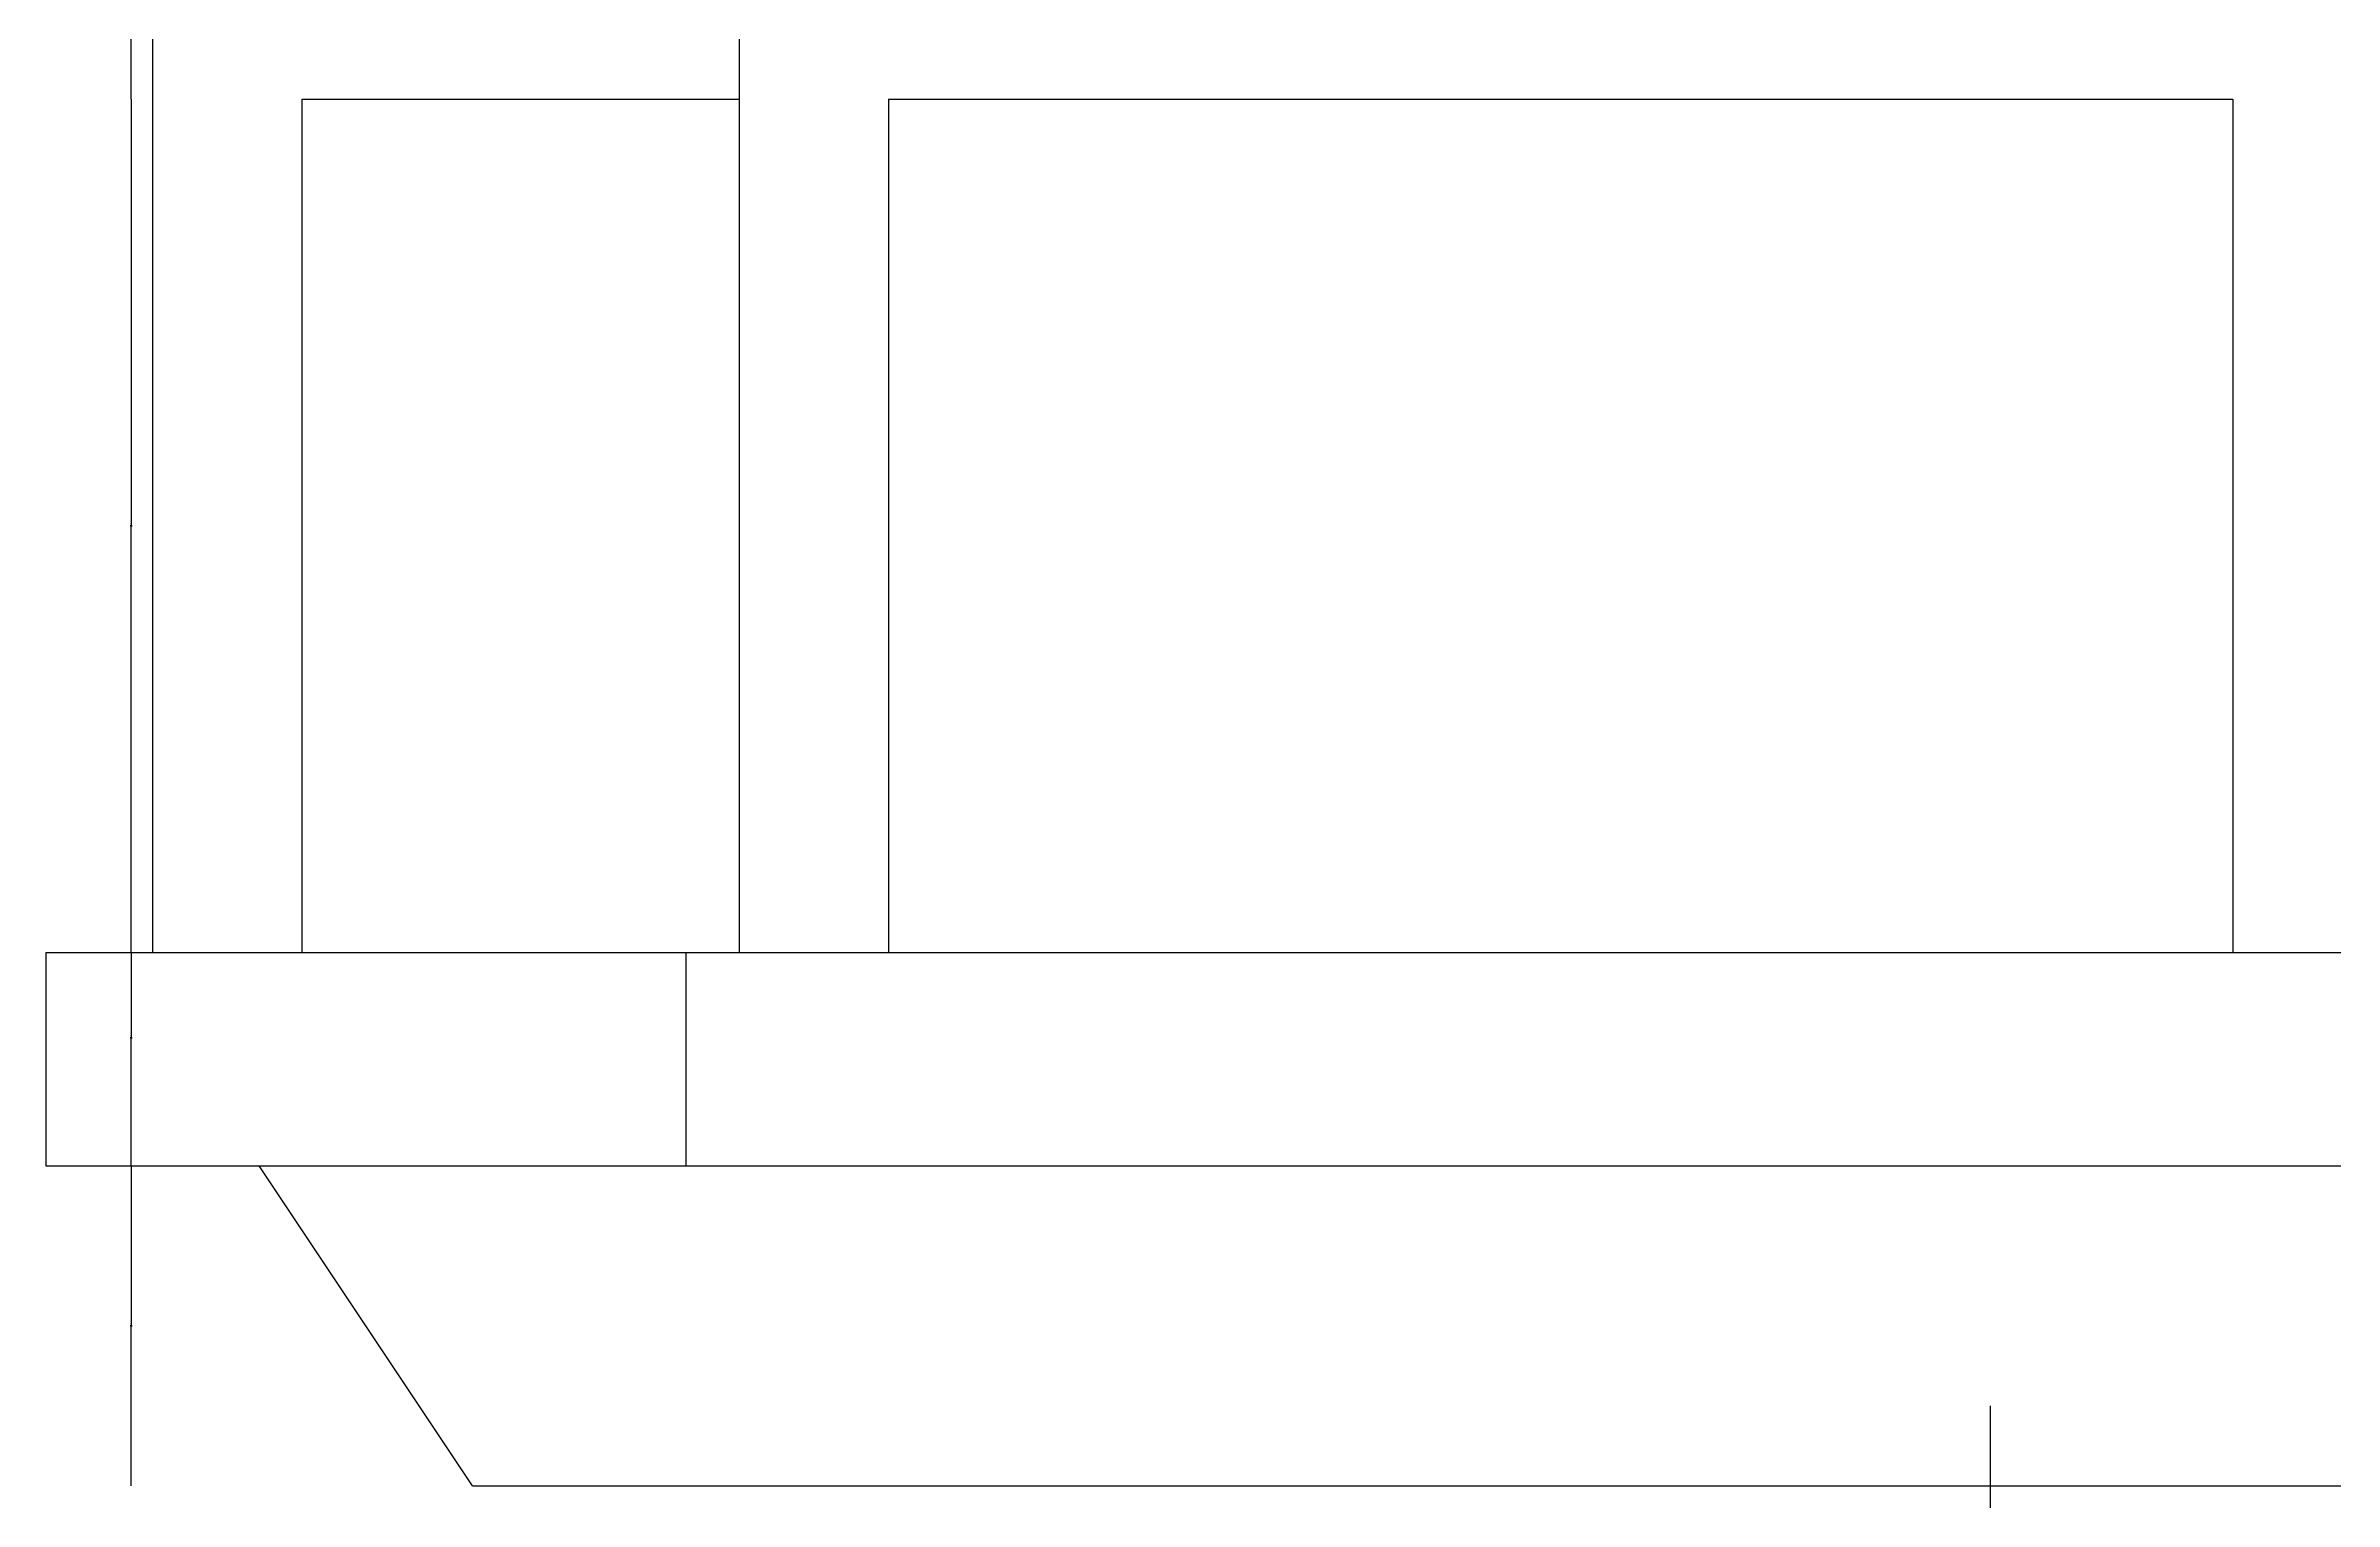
# Model space of a CAD drawing. Header units: metres. Extents: x 2111 to 6674, y -3242 to 1303.
# Drawn here: x 4250 to 5322, y -2107 to -1425 of the extents above; entities that cross this region are included whole.
import ezdxf

# ---------------------------------------------------------------- set-up
doc = ezdxf.new("R2010")
doc.units = ezdxf.units.M
for name, color, linetype in [('E_WALL', 255, 'Continuous'), ('LM', 141, 'Continuous'), ('PUB_DIM', 3, 'Continuous')]:
    doc.layers.add(name, color=color, linetype=linetype)
doc.dimstyles.get("Standard").update_dxf_attribs({"dimtxt": 2.5, "dimasz": 2.5, "dimexe": 1.25, "dimexo": 0.625, "dimtad": 1, "dimcen": 2.5, "dimazin": 3, "dimtfac": 1, "dimtmove": 0, "dimatfit": 3})

# ---------------------------------------------------------------- blocks, each defined once
blk = doc.blocks.new('*D7')
for p, q in [((4290, -50), (4290, -750)), ((4289.75, -750), (4289.5, -750)), ((4290, -1450), (4290, -750)), ((4290, -750), (4290, -750)), ((4290.25, -750), (4290.5, -750))]:
    blk.add_line(p, q)
at = {"layer": 'Defpoints'}
for p in [(4290, -50), (4290, -750), (4290, -1450)]:
    blk.add_point(p, dxfattribs=at)
at = {"layer": 'PUB_DIM', "insert": (4290, -748.875), "char_height": 1, "attachment_point": 5}
blk.add_mtext('0', dxfattribs=at)
blk = doc.blocks.new('*D8')
for p, q in [((4290, -1450), (4290, -1650)), ((4289.75, -1650), (4289.5, -1650)), ((4290, -1850), (4290, -1650)), ((4290, -1650), (4290, -1650)), ((4290.25, -1650), (4290.5, -1650))]:
    blk.add_line(p, q)
at = {"layer": 'Defpoints'}
for p in [(4290, -1450), (4290, -1650), (4290, -1850)]:
    blk.add_point(p, dxfattribs=at)
at = {"layer": 'PUB_DIM', "insert": (4290, -1648.875), "char_height": 1, "attachment_point": 5}
blk.add_mtext('0', dxfattribs=at)
blk = doc.blocks.new('*D9')
for p, q in [((4290, -1950), (4290, -2025)), ((4289.75, -2025), (4289.5, -2025)), ((4290, -2100), (4290, -2025)), ((4290, -2025), (4290, -2025)), ((4290.25, -2025), (4290.5, -2025))]:
    blk.add_line(p, q)
at = {"layer": 'Defpoints'}
for p in [(4290, -1950), (4290, -2025), (4290, -2100)]:
    blk.add_point(p, dxfattribs=at)
at = {"layer": 'PUB_DIM', "insert": (4290, -2023.875), "char_height": 1, "attachment_point": 5}
blk.add_mtext('0', dxfattribs=at)
blk = doc.blocks.new('*D26')
for p, q in [((4290, -1850), (4290, -1890)), ((4289.75, -1890), (4289.5, -1890)), ((4290, -1950), (4290, -1890)), ((4290, -1890), (4290, -1890)), ((4290.25, -1890), (4290.5, -1890))]:
    blk.add_line(p, q)
at = {"layer": 'Defpoints'}
for p in [(4290, -1850), (4290, -1890), (4290, -1950)]:
    blk.add_point(p, dxfattribs=at)
at = {"layer": 'PUB_DIM', "insert": (4290, -1888.875), "char_height": 1, "attachment_point": 5}
blk.add_mtext('0', dxfattribs=at)

msp = doc.modelspace()

# ---------------------------------------------------------------- linework, layer by layer
at = {"layer": 'E_WALL'}
for p, q in [((4300, -50), (4300, -1850)), ((4250, -1850), (6350, -1850)), ((4250, -1850), (4250, -1950)), ((4550, -1850), (4550, -1950)), ((4250, -1950), (6350, -1950)), ((4450, -2100), (4350, -1950)), ((4450, -2100), (6150, -2100))]:
    msp.add_line(p, q, dxfattribs=at)
at = {"layer": 'LM'}
for p, q in [((4575, -50), (4575, -1850)), ((4370, -1450), (4370, -1850)), ((4370, -1450), (4575, -1450)), ((4645, -1450), (5275, -1450)), ((4645, -1450), (4645, -1850)), ((5275, -1450), (5275, -1850))]:
    msp.add_line(p, q, dxfattribs=at)
at = {"layer": 'PUB_DIM'}
msp.add_lwpolyline([(5161.42, -2262.57), (5161.42, -2062.57)], dxfattribs=at)

# ---------------------------------------------------------------- dimensions: what is measured, and where the dimension line sits
for base, p1, p2, picture, middle in [((4290, -750), (4290, -1450), (4290, -50), '*D7', (4290, -748.875)), ((4290, -1650), (4290, -1850), (4290, -1450), '*D8', (4290, -1648.875)), ((4290, -1890), (4290, -1950), (4290, -1850), '*D26', (4290, -1888.875)), ((4290, -2025), (4290, -1950), (4290, -2100), '*D9', (4290, -2023.875))]:
    dim = msp.add_linear_dim(base=base, p1=p1, p2=p2, dimstyle='Standard', dxfattribs=at)
    dim.commit()
    dim.dimension.update_dxf_attribs({"geometry": picture, "text_midpoint": middle})

doc.saveas('drawing.dxf')
